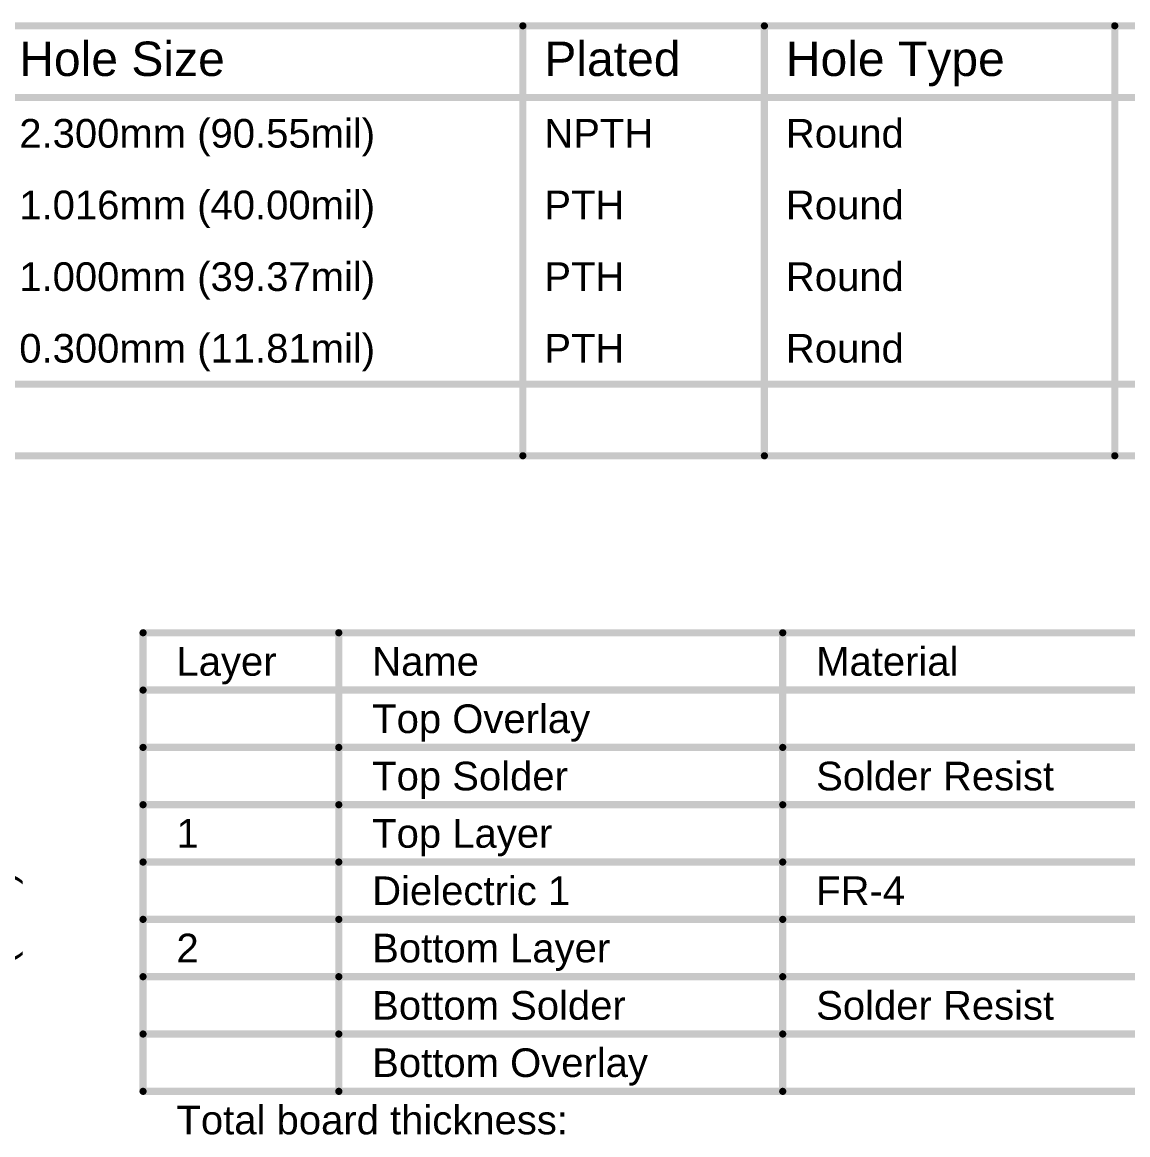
# Model space of a CAD drawing. Header units: inches. Extents: x -3 to 177, y -3 to 61.
# Drawn here: x 26.8 to 85.6, y 2.1 to 61.3 of the extents above; entities that cross this region are included whole.
import ezdxf

# ---------------------------------------------------------------- set-up
doc = ezdxf.new("R2010")
doc.units = ezdxf.units.IN
for name, color, linetype in [('Dimension', 6, 'Continuous'), ('Drill Drawing', 1, 'Continuous'), ('Fabrication', 76, 'Continuous')]:
    doc.layers.add(name, color=color, linetype=linetype)
doc.styles.add('Arial', font='', dxfattribs={"height": 0.2})
doc.styles.get('Arial').set_extended_font_data('Arial')

msp = doc.modelspace()

# ---------------------------------------------------------------- linework, layer by layer
at = {"layer": 'Drill Drawing'}
for points in [[(-2.223, 61.071, 0.381, 0.381, 0), (176.85, 61.071, 0.381, 0.381, 0)], [(53.414, 38.211, 0.381, 0.381, 0), (53.414, 61.071, 0.381, 0.381, 0)], [(66.263, 38.211, 0.381, 0.381, 0), (66.263, 61.071, 0.381, 0.381, 0)], [(84.902, 38.211, 0.381, 0.381, 0), (84.902, 61.071, 0.381, 0.381, 0)], [(-2.223, 57.261, 0.381, 0.381, 0), (176.85, 57.261, 0.381, 0.381, 0)], [(-2.223, 42.021, 0.381, 0.381, 0), (176.85, 42.021, 0.381, 0.381, 0)], [(-2.223, 38.211, 0.381, 0.381, 0), (176.85, 38.211, 0.381, 0.381, 0)]]:
    msp.add_lwpolyline(points, format="xyseb", dxfattribs=at)
for points in [[(53.319, 61.071, 0.191, 0.191, 1), (53.509, 61.071, 0.191, 0.191, 1)], [(66.168, 61.071, 0.191, 0.191, 1), (66.359, 61.071, 0.191, 0.191, 1)], [(84.807, 61.071, 0.191, 0.191, 1), (84.997, 61.071, 0.191, 0.191, 1)], [(53.319, 38.211, 0.191, 0.191, 1), (53.509, 38.211, 0.191, 0.191, 1)], [(66.168, 38.211, 0.191, 0.191, 1), (66.359, 38.211, 0.191, 0.191, 1)], [(84.807, 38.211, 0.191, 0.191, 1), (84.997, 38.211, 0.191, 0.191, 1)]]:
    msp.add_lwpolyline(points, format="xyseb", close=True, dxfattribs=at)
at = {"layer": 'Fabrication'}
for points in [[(33.211, 28.8, 0.381, 0.381, 0), (148.496, 28.8, 0.381, 0.381, 0)], [(33.211, 4.416, 0.381, 0.381, 0), (33.211, 28.8, 0.381, 0.381, 0)], [(43.622, 4.416, 0.381, 0.381, 0), (43.622, 28.8, 0.381, 0.381, 0)], [(67.238, 4.416, 0.381, 0.381, 0), (67.238, 28.8, 0.381, 0.381, 0)], [(33.211, 25.752, 0.381, 0.381, 0), (148.496, 25.752, 0.381, 0.381, 0)], [(33.211, 22.704, 0.381, 0.381, 0), (43.622, 22.704, 0.381, 0.381, 0)], [(43.622, 22.704, 0.381, 0.381, 0), (67.238, 22.704, 0.381, 0.381, 0)], [(67.238, 22.704, 0.381, 0.381, 0), (89.076, 22.704, 0.381, 0.381, 0)], [(33.211, 19.656, 0.381, 0.381, 0), (43.622, 19.656, 0.381, 0.381, 0)], [(43.622, 19.656, 0.381, 0.381, 0), (67.238, 19.656, 0.381, 0.381, 0)], [(67.238, 19.656, 0.381, 0.381, 0), (89.076, 19.656, 0.381, 0.381, 0)], [(33.211, 16.608, 0.381, 0.381, 0), (43.622, 16.608, 0.381, 0.381, 0)], [(43.622, 16.608, 0.381, 0.381, 0), (67.238, 16.608, 0.381, 0.381, 0)], [(67.238, 16.608, 0.381, 0.381, 0), (89.076, 16.608, 0.381, 0.381, 0)], [(33.211, 13.56, 0.381, 0.381, 0), (43.622, 13.56, 0.381, 0.381, 0)], [(43.622, 13.56, 0.381, 0.381, 0), (67.238, 13.56, 0.381, 0.381, 0)], [(67.238, 13.56, 0.381, 0.381, 0), (89.076, 13.56, 0.381, 0.381, 0)], [(33.211, 10.512, 0.381, 0.381, 0), (43.622, 10.512, 0.381, 0.381, 0)], [(43.622, 10.512, 0.381, 0.381, 0), (67.238, 10.512, 0.381, 0.381, 0)], [(67.238, 10.512, 0.381, 0.381, 0), (89.076, 10.512, 0.381, 0.381, 0)], [(33.211, 7.464, 0.381, 0.381, 0), (43.622, 7.464, 0.381, 0.381, 0)], [(43.622, 7.464, 0.381, 0.381, 0), (67.238, 7.464, 0.381, 0.381, 0)], [(67.238, 7.464, 0.381, 0.381, 0), (89.076, 7.464, 0.381, 0.381, 0)], [(33.211, 4.416, 0.381, 0.381, 0), (43.622, 4.416, 0.381, 0.381, 0)], [(43.622, 4.416, 0.381, 0.381, 0), (67.238, 4.416, 0.381, 0.381, 0)], [(67.238, 4.416, 0.381, 0.381, 0), (89.076, 4.416, 0.381, 0.381, 0)]]:
    msp.add_lwpolyline(points, format="xyseb", dxfattribs=at)
for points in [[(33.115, 28.8, 0.191, 0.191, 1), (33.306, 28.8, 0.191, 0.191, 1)], [(33.115, 28.8, 0.191, 0.191, 1), (33.306, 28.8, 0.191, 0.191, 1)], [(43.527, 28.8, 0.191, 0.191, 1), (43.718, 28.8, 0.191, 0.191, 1)], [(67.143, 28.8, 0.191, 0.191, 1), (67.333, 28.8, 0.191, 0.191, 1)], [(33.115, 25.752, 0.191, 0.191, 1), (33.306, 25.752, 0.191, 0.191, 1)], [(33.115, 22.704, 0.191, 0.191, 1), (33.306, 22.704, 0.191, 0.191, 1)], [(43.527, 22.704, 0.191, 0.191, 1), (43.718, 22.704, 0.191, 0.191, 1)], [(43.527, 22.704, 0.191, 0.191, 1), (43.718, 22.704, 0.191, 0.191, 1)], [(67.143, 22.704, 0.191, 0.191, 1), (67.333, 22.704, 0.191, 0.191, 1)], [(67.143, 22.704, 0.191, 0.191, 1), (67.333, 22.704, 0.191, 0.191, 1)], [(33.115, 19.656, 0.191, 0.191, 1), (33.306, 19.656, 0.191, 0.191, 1)], [(43.527, 19.656, 0.191, 0.191, 1), (43.718, 19.656, 0.191, 0.191, 1)], [(43.527, 19.656, 0.191, 0.191, 1), (43.718, 19.656, 0.191, 0.191, 1)], [(67.143, 19.656, 0.191, 0.191, 1), (67.333, 19.656, 0.191, 0.191, 1)], [(67.143, 19.656, 0.191, 0.191, 1), (67.333, 19.656, 0.191, 0.191, 1)], [(33.115, 16.608, 0.191, 0.191, 1), (33.306, 16.608, 0.191, 0.191, 1)], [(43.527, 16.608, 0.191, 0.191, 1), (43.718, 16.608, 0.191, 0.191, 1)], [(43.527, 16.608, 0.191, 0.191, 1), (43.718, 16.608, 0.191, 0.191, 1)], [(67.143, 16.608, 0.191, 0.191, 1), (67.333, 16.608, 0.191, 0.191, 1)], [(67.143, 16.608, 0.191, 0.191, 1), (67.333, 16.608, 0.191, 0.191, 1)], [(33.115, 13.56, 0.191, 0.191, 1), (33.306, 13.56, 0.191, 0.191, 1)], [(43.527, 13.56, 0.191, 0.191, 1), (43.718, 13.56, 0.191, 0.191, 1)], [(43.527, 13.56, 0.191, 0.191, 1), (43.718, 13.56, 0.191, 0.191, 1)], [(67.143, 13.56, 0.191, 0.191, 1), (67.333, 13.56, 0.191, 0.191, 1)], [(67.143, 13.56, 0.191, 0.191, 1), (67.333, 13.56, 0.191, 0.191, 1)], [(33.115, 10.512, 0.191, 0.191, 1), (33.306, 10.512, 0.191, 0.191, 1)], [(43.527, 10.512, 0.191, 0.191, 1), (43.718, 10.512, 0.191, 0.191, 1)], [(43.527, 10.512, 0.191, 0.191, 1), (43.718, 10.512, 0.191, 0.191, 1)], [(67.143, 10.512, 0.191, 0.191, 1), (67.333, 10.512, 0.191, 0.191, 1)], [(67.143, 10.512, 0.191, 0.191, 1), (67.333, 10.512, 0.191, 0.191, 1)], [(33.115, 7.464, 0.191, 0.191, 1), (33.306, 7.464, 0.191, 0.191, 1)], [(43.527, 7.464, 0.191, 0.191, 1), (43.718, 7.464, 0.191, 0.191, 1)], [(43.527, 7.464, 0.191, 0.191, 1), (43.718, 7.464, 0.191, 0.191, 1)], [(67.143, 7.464, 0.191, 0.191, 1), (67.333, 7.464, 0.191, 0.191, 1)], [(67.143, 7.464, 0.191, 0.191, 1), (67.333, 7.464, 0.191, 0.191, 1)], [(33.115, 4.416, 0.191, 0.191, 1), (33.306, 4.416, 0.191, 0.191, 1)], [(33.115, 4.416, 0.191, 0.191, 1), (33.306, 4.416, 0.191, 0.191, 1)], [(43.527, 4.416, 0.191, 0.191, 1), (43.718, 4.416, 0.191, 0.191, 1)], [(43.527, 4.416, 0.191, 0.191, 1), (43.718, 4.416, 0.191, 0.191, 1)], [(43.527, 4.416, 0.191, 0.191, 1), (43.718, 4.416, 0.191, 0.191, 1)], [(67.143, 4.416, 0.191, 0.191, 1), (67.333, 4.416, 0.191, 0.191, 1)], [(67.143, 4.416, 0.191, 0.191, 1), (67.333, 4.416, 0.191, 0.191, 1)], [(67.143, 4.416, 0.191, 0.191, 1), (67.333, 4.416, 0.191, 0.191, 1)]]:
    msp.add_lwpolyline(points, format="xyseb", close=True, dxfattribs=at)

# ---------------------------------------------------------------- texts
at = {"layer": 'Dimension', "style": 'Arial'}
msp.add_text('30.00 (mm)', height=1.524, rotation=90, dxfattribs=at).set_placement((26.34, 5.238))
at = {"layer": 'Drill Drawing', "style": 'Arial'}
for s, height, p in [('Hole Size', 1.8288, (26.625, 58.404)), ('Plated', 1.8288, (54.557, 58.404)), ('Hole Type', 1.8288, (67.406, 58.404)), ('2.300mm (90.55mil)', 1.524, (26.625, 54.594)), ('Round', 1.524, (67.406, 54.594)), ('NPTH', 1.524, (54.557, 54.594)), ('1.016mm (40.00mil)', 1.524, (26.625, 50.784)), ('PTH', 1.524, (54.557, 50.784)), ('Round', 1.524, (67.406, 50.784)), ('1.000mm (39.37mil)', 1.524, (26.625, 46.974)), ('Round', 1.524, (67.406, 46.974)), ('PTH', 1.524, (54.557, 46.974)), ('0.300mm (11.81mil)', 1.524, (26.625, 43.164)), ('PTH', 1.524, (54.557, 43.164)), ('Round', 1.524, (67.406, 43.164))]:
    msp.add_text(s, height=height, dxfattribs=at).set_placement(p)
at = {"layer": 'Fabrication', "style": 'Arial'}
for s, p in [('Layer', (34.988, 26.514)), ('Name', (45.4, 26.514)), ('Material', (69.016, 26.514)), ('Top Overlay', (45.4, 23.466)), ('Top Solder', (45.4, 20.418)), ('Solder Resist', (69.016, 20.418)), ('1', (34.988, 17.37)), ('Top Layer', (45.4, 17.37)), ('Dielectric 1', (45.4, 14.322)), ('FR-4', (69.016, 14.322)), ('2', (34.988, 11.274)), ('Bottom Layer', (45.4, 11.274)), ('Bottom Solder', (45.4, 8.226)), ('Solder Resist', (69.016, 8.226)), ('Bottom Overlay', (45.4, 5.178)), ('Total board thickness:', (34.988, 2.13))]:
    msp.add_text(s, height=1.524, dxfattribs=at).set_placement(p)

doc.saveas('drawing.dxf')
